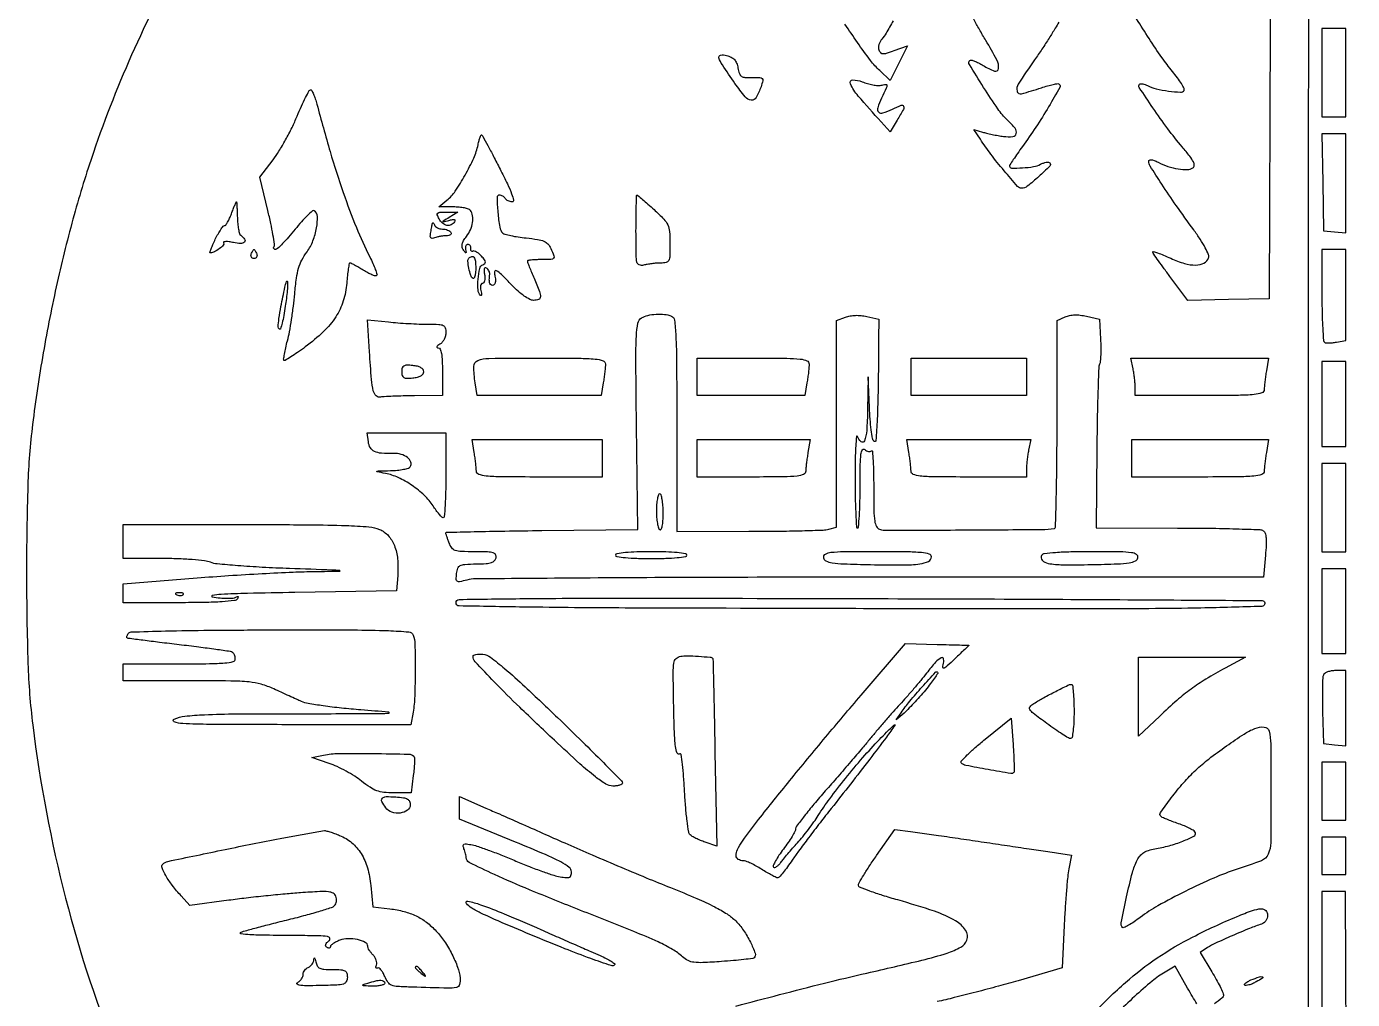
# Model space of a CAD drawing. Extents: x 110 to 905, y 123 to 926.
# Drawn here: x 109.5 to 500, y 371.2 to 657.6 of the extents above; entities that cross this region are included whole.
import ezdxf

# ---------------------------------------------------------------- set-up
doc = ezdxf.new("R2010")
doc.units = 0

msp = doc.modelspace()

# ---------------------------------------------------------------- linework, layer by layer
for points in [[(523.145571, 767.672206, -0.000003), (523.253907, 694.723438, -0.00012), (523.353689, 614.201596, -0.000072), (523.435285, 518.75, -0.000132), (523.502929, 367.455827, -0.001519)], [(500.933013, 270.395509, -0.402251), (500, 269.5, -0.402251), (499.066987, 270.395509, -0.003675), (498.712605, 280.917848, -0.005032), (498.434952, 297.999099, -0.000585), (498.242912, 336.25), (497.985825, 403), (494.492912, 403), (491, 403), (491, 336.5, -0.000396), (490.965226, 292.636093, -0.00712), (490.742481, 278.5625, -0.014152), (490.312458, 271.203368, -0.389051), (489, 270, -0.41054), (487.560383, 271.421652, -0.001131), (487.252008, 301.375, -0.001907), (487.033327, 353.23147, -0.000101), (487, 519, -0.000316), (487.061137, 615.586991, -0.000551), (487.250868, 695.707727, -0.000013), (487.502291, 767.639486, -0.413183)], [(475.887832, 717.142525, -0.000483), (475.755956, 657.779099), (475.5, 577.5), (463.5, 577.228764), (451.5, 576.957528), (446.5, 583.677975, -0.002264), (444.560553, 586.309567, -0.003277), (442.872818, 588.653569, -0.001695), (441.463047, 590.653158, -0.053659), (441.173422, 591.178946, -0.62214), (441.32759, 591.35586, -0.016882), (442.595443, 590.973575, -0.016965), (444.336421, 590.31719, -0.008716), (446.472943, 589.383756, 0.035448), (450.540754, 587.859734, 0.075063), (453.866756, 587.398639, 0.11454), (456.260408, 587.984851, 0.186138), (457.645603, 589.518839, 0.197483), (457.623814, 590.444196, 0.019312), (456.627291, 592.496093, 0.021544), (455.158213, 594.981648, 0.013825), (453.253345, 597.739039, -0.005032), (448.078411, 604.955295, -0.008032), (443.81847, 611.23582, -0.004313), (440.417325, 616.526819, -0.141606), (440, 617.970811, -0.274045), (440.206786, 618.319762, -0.15379), (440.706194, 618.418761, -0.067815), (441.555182, 618.206571, -0.021402), (442.75, 617.668499, 0.037009), (445.664846, 616.463693, 0.038861), (448.678566, 615.725283, 0.041599), (451.323028, 615.514735, 0.138341), (452.983375, 615.989725, 0.253777), (453.394656, 616.707775, 0.123282), (453.154546, 617.770398, 0.049396), (452.105774, 619.420152, 0.009461), (449.860905, 622.174144, -0.015157), (445.584972, 627.543574, -0.011561), (441.224303, 633.663657, -0.003957), (437.222549, 639.665755, -0.355293), (437.324756, 640.658089, -0.198056), (437.641062, 640.789719, -0.04733), (438.219893, 640.736729, -0.04149), (438.924599, 640.542594, -0.030812), (439.664354, 640.218121, 0.061978), (442.183268, 639.295337, 0.024546), (445.817861, 638.640411, 0.016734), (449.375555, 638.298778, 0.276621), (450.391494, 638.824433, 0.264466), (450.411433, 639.370756, 0.017133), (449.599326, 640.806143, 0.021363), (448.443713, 642.525171, 0.014008), (446.975484, 644.406882, -0.020043), (443.862084, 648.497923, -0.008947), (440.081506, 654.113334, -0.003983), (436.432672, 659.847763, -0.140595)], [(156.263616, 680.565086, 0.047009), (129.191266, 620.5, 0.014986), (123.525784, 602.15464, 0.01237), (118.563935, 582.294187, 0.012), (114.441018, 561.538311, 0.011814), (111.294515, 540.5, 0.023566), (109.906088, 522.669393, 0.00779), (109.51189, 496.404097, 0.007821), (109.938633, 470.089091, 0.022878), (111.345251, 452, 0.03206), (121.02665, 400.958213, 0.034603), (136.99164, 352.898931, 0.03517)], [(364.725991, 659.295026, -0.007541), (362.634373, 655.650731, -0.045964), (361.359378, 653.894618, 0.063076), (360.865917, 653.163744, 0.055053), (360.542495, 652.298953, 0.057909), (360.427867, 651.436924, 0.096023), (360.555128, 650.716934, 0.101163), (361.0504, 649.940909, 0.192), (361.716235, 649.642185, 0.084801), (362.809478, 649.781614, 0.010784), (365.07238, 650.525537), (368.986283, 651.906442), (366.417979, 646.83814), (363.849676, 641.769837), (360.789037, 644.634919, -0.041547), (358.042117, 647.671593, -0.011307), (354.228109, 652.906112, -0.006475), (350.538443, 658.36794, -0.146323)], [(413.475058, 658.895769, -0.019661), (412.469336, 657.096992, -0.004859), (410.676708, 654.230379, -0.004964), (408.558059, 650.985997, -0.004954), (406.373998, 647.782115, 0.006943), (401.574041, 640.680353, 0.208128), (401.216341, 638.597449, 0.420686), (402.515484, 637.829175, 0.016507), (408.376059, 639.612469, -0.013136), (410.229526, 640.190134, -0.019553), (411.880958, 640.588588, -0.015147), (413.229703, 640.816445, -0.234794), (413.662224, 640.67111, -0.337264), (413.795445, 639.689043, -0.004424), (410.506525, 634.005399, -0.01186), (406.758905, 627.989806, -0.012673), (402.809138, 622.2927, 0.004633), (401.349395, 620.257845, 0.006985), (400.118934, 618.455626, 0.0032), (399.107143, 616.906862, 0.144056), (399, 616.5427, 0.410905), (399.582983, 615.953085, 0.017519), (402.802231, 616.029469, 0.024961), (406.097435, 616.388971, 0.083396), (408.151388, 617.08102, -0.037453), (408.9734, 617.444689, -0.04846), (409.7731, 617.644473, -0.057004), (410.43916, 617.667183, -0.181429), (410.835646, 617.481128, -0.41067), (410.829595, 616.513236, -0.012257), (407.606774, 613.445868, -0.015636), (404.237811, 610.57985, -0.170906), (402.58339, 610.003732, -0.214599), (401.396537, 610.542643, -0.00528), (397.397131, 615.184186, -0.012161), (393.460103, 620.089359, -0.020244), (390.418476, 624.427043), (388.537975, 627.354085), (391.018987, 626.563523, 0.018441), (392.232825, 626.225498, 0.007948), (393.872765, 625.860805, 0.007852), (395.632663, 625.527409, 0.010298), (397.25, 625.281445, 0.054507), (399.971241, 625.223141, 0.321586), (400.992115, 626.100194, 0.23247), (400.645551, 627.664113, 0.035565), (398.416883, 630.075686, -0.052281), (395.563811, 633.377398, -0.011256), (391.38066, 639.68414, -0.004426), (387.177516, 646.47406, -0.345555), (387.319644, 647.652978, -0.265173), (387.727059, 647.764411, -0.027905), (388.704656, 647.454247, -0.02869), (389.908424, 646.916119, -0.018958), (391.226909, 646.168779, 0.04951), (394.603816, 644.518197, 0.488179), (395.765693, 645.234707, 0.150556), (395.280191, 647.773401, 0.013371), (392.037007, 653.509809, -0.005634), (390.147435, 656.734512, -0.006734), (388.442735, 659.816, -0.005877)], [(318.416335, 369.239751, -0.000736), (331.289539, 372.62387, -0.003518), (344.486004, 375.973202, -0.004172), (357, 378.94524, 0.002621), (373.214168, 382.742972, 0.02077), (380.627003, 384.849321, 0.046743), (384.643374, 386.603581, 0.176594), (386.415578, 388.640595, 0.247398), (386.063581, 391.593385, 0.110473), (383.105949, 394.332392, 0.051), (376.903033, 397.140286, 0.012204), (366.079437, 400.473687, -0.008009), (361.640568, 401.800081, -0.01282), (357.90146, 403.089281, -0.006611), (354.855892, 404.273645, -0.305694), (354.5, 404.801354, -0.132688), (354.688043, 405.49747, -0.005092), (356.07097, 407.815818, -0.008805), (357.798913, 410.537663, -0.006061), (359.847983, 413.562692), (365.195966, 421.255373), (369.847983, 420.646072, -0.003012), (372.602272, 420.268437, -0.000452), (378.12722, 419.471895, -0.000507), (384.650261, 418.518678, -0.000438), (391.5, 417.504488, 0.000064), (398.327976, 416.488308, 0.000076), (404.785178, 415.529164, 0.000066), (410.236986, 414.720949, 0.000483), (412.853798, 414.335952), (417.207596, 413.699698), (416.454341, 409.599849, 0.020994), (416.126066, 407.265631, 0.004091), (415.745945, 403.032514, 0.004339), (415.385738, 398.086395, 0.004003), (415.100543, 393.000199), (414.5, 380.500398), (401.5, 376.704674, -0.004615), (395.733174, 375.07849, -0.00313), (389.137416, 373.328379, -0.003154), (382.745867, 371.718161, -0.006308), (377.669926, 370.541068, 0.00377)], [(423.771592, 367.095297, -0.023167), (433.188395, 376.21924, -0.032342), (442.459609, 383.394156, -0.030827), (452.920093, 389.55579, -0.018526), (466, 395.612185, -0.013507), (470.550764, 397.375036, -0.07589), (473.10507, 397.869121, -0.211875), (474.440593, 397.338804, -0.196271), (475, 395.968615, -0.079629), (474.868827, 395.15018, -0.0691), (474.485937, 394.369185, -0.071176), (473.918838, 393.742994, -0.095942), (473.25, 393.37633, 0.018771), (469.716063, 392.095514, 0.006153), (464.610048, 389.951446, 0.005145), (459.638194, 387.730275, 0.036056), (457.312269, 386.452), (455.124537, 385.035494), (458.562269, 379.326575, -0.007841), (459.879046, 377.060173, -0.010675), (460.990166, 374.973518, -0.007781), (461.848333, 373.207759, -0.109643), (462, 372.524436, -0.224238), (461.563894, 371.600914, -0.017443), (459.337225, 369.895656, -0.020835)], [(454.190009, 369.910633, -0.009446), (452.89422, 372.011107, -0.00599), (451.460481, 374.504281), (447.82308, 381.008563), (444.823072, 379.254281, 0.040792), (441.000313, 376.578631, 0.013129), (435.786422, 372.019772, 0.006623), (430.670355, 367.176886, 0.2026)]]:
    msp.add_lwpolyline(points, format="xyb")
for points in [[(491, 644), (491, 631), (494.5, 631), (498, 631), (498, 644), (498, 657), (494.5, 657), (491, 657)], [(491.222543, 611.75), (491.5, 597.5), (494.75, 597.186642), (498, 596.873283), (498, 611.436642), (498, 626), (494.472543, 626), (490.945087, 626)], [(404, 554.5), (404, 549), (387, 549), (370, 549), (370, 554.5), (370, 560), (387, 560), (404, 560)], [(491, 546.5), (491, 534), (494.5, 534), (498, 534), (498, 546.5), (498, 559), (494.5, 559), (491, 559)], [(491, 516), (491, 503), (494.5, 503), (498, 503), (498, 516), (498, 529), (494.5, 529), (491, 529)], [(491, 485.5), (491, 473), (494.5, 473), (498, 473), (498, 485.5), (498, 498), (494.5, 498), (491, 498)], [(491, 432.5), (491, 424), (494.5, 424), (498, 424), (498, 432.5), (498, 441), (494.5, 441), (491, 441)], [(491, 413.5), (491, 408), (494.5, 408), (498, 408), (498, 413.5), (498, 419), (494.5, 419), (491, 419)]]:
    msp.add_lwpolyline(points, close=True)
for points in [[(319.029387, 645.428515, 0.038262), (319.456729, 643.791321, 0.161704), (320.064144, 642.996344, 0.134163), (321.096373, 642.641639, 0.023319), (323.176808, 642.604966, -0.01155), (325.496564, 642.618665, -0.196828), (326.183287, 642.323552, -0.263216), (326.355509, 641.679968, -0.020539), (325.819833, 639.913018, -0.042864), (324.376594, 636.690765, -0.307035), (322.931735, 635.960058, -0.191229), (321.15692, 636.942292, -0.018933), (318.153713, 640.896371, -0.005127), (314.429962, 646.322445, -0.074496), (313.435951, 648.420338, -0.453026), (313.921321, 649.199746, -0.106465), (315.667758, 649.114026, -0.051192), (317.032804, 648.594808, -0.091646), (317.986017, 647.87236, -0.090852), (318.623175, 646.852148, -0.049596)], [(361.151931, 640.32948, -0.032951), (362.512905, 640.591081, -0.437671), (362.8617, 640.296648, -0.119215), (362.709153, 639.514866, -0.003739), (361.320776, 636.546484, 0.030742), (360.175285, 633.707485, 0.282055), (360.462855, 632.466928, 0.285689), (361.692764, 632.170334, 0.031273), (364.512557, 633.304597, -0.016624), (367.127528, 634.446513, -0.405473), (367.796062, 634.170183, -0.234206), (367.746987, 633.221888, -0.008913), (365.907822, 630.080403), (363.823121, 626.660806), (361.16156, 629.583505, -0.007071), (354.450403, 637.165812, -0.068401), (352.122804, 640.767041, -0.538396), (352.814238, 641.893343, -0.107466), (355.651931, 641.372073, 0.026202), (357.185727, 640.823659, 0.02592), (358.773977, 640.436388, 0.026829), (360.195373, 640.245215, 0.084155)], [(195.0363, 634.75, 0.007706), (198.922399, 620.796879, 0.011546), (202.78207, 608.753126, 0.013244), (206.654674, 598.455517, 0.020711), (210.580492, 589.841156, -0.011461), (211.522125, 587.872273, -0.017832), (212.233062, 586.130466, -0.012381), (212.72031, 584.694387, -0.278843), (212.619832, 584.286499, -0.276851), (212.243983, 584.192438, -0.022778), (211.251561, 584.544046, -0.025373), (210.032678, 585.113081, -0.016517), (208.684565, 585.885932, 0.00622), (207.336874, 586.695858, 0.008855), (206.118409, 587.378993, 0.005505), (205.084595, 587.920186, 0.118362), (204.752157, 588, 0.361032), (204.534288, 587.819106, 0.00686), (204.264946, 586.261254, 0.013255), (204.013222, 584.350271, 0.008064), (203.81223, 582.080863, -0.059165), (202.798513, 576.821203, -0.067003), (200.599799, 572.179751, -0.058195), (196.965902, 567.798845, -0.031685), (191.607357, 563.297074, -0.006832), (189.32068, 561.658674, -0.011165), (187.333549, 560.340461, -0.004953), (185.643201, 559.295978, -0.345034), (185.332999, 559.333668, -0.237928), (185.2256, 559.659688, -0.006457), (185.475027, 561.187245, -0.012058), (185.843088, 563.013414, -0.00781), (186.352524, 565.107692, 0.017742), (186.94267, 567.762256, 0.007334), (187.560277, 571.390426, 0.007245), (188.109542, 575.303599, 0.009259), (188.496325, 578.923545, -0.011405), (189.008271, 583.527837, -0.0377), (189.640748, 586.511214, -0.050342), (190.600101, 588.879562, -0.035375), (192.119443, 591.323584, 0.063645), (193.874202, 594.53722, 0.050353), (194.939066, 598.354329, 0.053222), (195.159842, 601.741433, 0.248952), (194.205579, 603.372945, 0.329713), (193.6989, 603.330588, 0.01274), (192.234009, 601.977185, 0.018361), (190.507437, 600.170538, 0.011384), (188.609423, 597.931962, -0.009146), (186.699683, 595.659011, -0.013506), (184.935357, 593.742514, -0.008676), (183.41163, 592.228034, -0.193617), (182.844827, 592, -0.100507), (182.518679, 592.066229, -0.177194), (182.32029, 592.251577, -0.168072), (182.282378, 592.529469, -0.08927), (182.411271, 592.856434, 0.177595), (182.546168, 593.514967, 0.005322), (182.091468, 596.330437, 0.009965), (181.445801, 599.675217, 0.006645), (180.579298, 603.480175), (178.21802, 613.247481), (182.120375, 618.373741, 0.024932), (183.843154, 620.887564, 0.011942), (185.81211, 624.270724, 0.011807), (187.703736, 627.907985, 0.016501), (189.208077, 631.25, -0.0079), (190.484268, 634.220627, -0.012452), (191.682371, 636.723438, -0.006466), (192.753299, 638.759077, -0.275027), (193.158167, 639, -0.2742), (193.513497, 638.789296, -0.021053), (194.025326, 637.751562, -0.024198), (194.554232, 636.378654, -0.015781)], [(248.963957, 615.668366, -0.006864), (251.1428, 611.280342, -0.023574), (252.381263, 608.351186, -0.036156), (252.918769, 606.486106, -0.476629), (252.524673, 606, -0.063247), (251.940772, 606.074157, -0.051573), (251.349687, 606.29375, -0.053378), (250.839929, 606.617201, -0.086503), (250.5, 607, 0.068882), (250.183544, 607.382553, 0.052541), (249.746183, 607.70625, 0.053414), (249.260681, 607.926233, 0.079846), (248.801692, 608, 0.421249), (248.075663, 607.256363, 0.015572), (248.314675, 602.923194, 0.019562), (248.859831, 598.597432, 0.156487), (249.767202, 596.832798, 0.133368), (250.383685, 596.479638, 0.011876), (252.140166, 596.065956, 0.014829), (254.294954, 595.678535, 0.011024), (256.693389, 595.374258, -0.012761), (260.0412, 594.937724, -0.061474), (261.885064, 594.411552, -0.104995), (263.042159, 593.60285, -0.081191), (263.899612, 592.320983, -0.015154), (264.82362, 590.118446, -0.278017), (264.696524, 589.401388, -0.207449), (263.961037, 589.051591, -0.008711), (261, 589, 0.009784), (259.466352, 588.969988, 0.016193), (258.175, 588.877478, 0.010065), (257.14364, 588.748902, 0.372595), (257, 588.582905, 0.091978), (257.054767, 588.287704, 0.001998), (257.5875, 586.91775, 0.004505), (258.233591, 585.318185, 0.003018), (259, 583.5, -0.008277), (260.582733, 579.632052, -0.099063), (260.861334, 578.050515, -0.302598), (260.319701, 577.27686, -0.093352), (258.84974, 577, -0.12217), (257.719664, 577.280307, -0.031631), (256.107918, 578.267395, -0.028989), (254.29183, 579.708313, -0.021305), (252.448827, 581.5, 0.008016), (249.389084, 584.636928, 0.075844), (247.876384, 585.740841, 0.530847), (247.330201, 585.444574, 0.101616), (247.47329, 584.084157, -0.055621), (247.628426, 583.303639, -0.06322), (247.597037, 582.54216, -0.072852), (247.393591, 581.913363, -0.140631), (247.040677, 581.52514, -0.235605), (246.428206, 581.469372, -0.2167), (245.984603, 581.924996, -0.088821), (245.798748, 583.020509, -0.028433), (245.908038, 584.674593, 0.085165), (245.88457, 585.172554, 0.061798), (245.698895, 585.696698, 0.061023), (245.387189, 586.166509, 0.07754), (244.992442, 586.504671, 0.199392), (244.591601, 586.569339, 0.265583), (244.327731, 586.322109, 0.095943), (244.256502, 585.661846, 0.023892), (244.399701, 584.580078, -0.037227), (244.504549, 583.584867, -0.063237), (244.424618, 582.752713, -0.092525), (244.184955, 582.196109, -0.249939), (243.817148, 582, 0.22306), (243.461333, 581.832952, 0.115098), (243.236528, 581.383444, 0.077251), (243.181899, 580.705069, 0.045516), (243.315615, 579.901086, -0.020565), (243.482291, 579.136563, -0.066984), (243.502851, 578.619767, -0.27365), (243.37874, 578.448911, -0.308052), (243.182247, 578.48656, -0.183569), (242.480736, 580.054335, -0.033888), (242.513305, 583.275687, -0.032174), (242.964116, 586.424841, -0.254544), (243.886119, 587.508406, 0.089148), (244.490447, 587.874866, 0.255557), (244.652084, 588.321186, 0.127195), (244.383966, 588.944932, 0.019143), (243.502473, 589.997268, 0.031128), (242.769666, 590.712122, 0.044372), (242.03125, 591.241602, 0.052729), (241.388869, 591.534682, 0.222634), (240.979258, 591.487181, -0.146628), (240.705111, 591.413549, -0.220799), (240.487407, 591.522337, -0.140158), (240.364137, 591.81863, -0.056544), (240.362905, 592.260762, 0.079122), (240.340292, 592.734128, 0.100058), (240.167972, 593.135974, 0.113866), (239.874584, 593.403588, 0.12889), (239.506787, 593.5, 0.162525), (239.151386, 593.381342, 0.12189), (238.889022, 593.059375, 0.094242), (238.763331, 592.573685, 0.063337), (238.798484, 592, -0.007553), (238.94849, 591.139547, -0.433761), (238.859604, 591.025265, -0.268607), (238.689756, 591.103904, -0.005099), (238.116714, 591.937638, -0.107158), (237.798446, 592.738041, -0.102055), (237.832114, 593.613415, -0.074583), (238.2465, 594.619408, -0.031733), (239.075016, 595.822497, 0.061906), (240.260111, 597.786761, 0.067426), (240.88581, 599.925902, 0.075406), (240.884585, 601.929605, 0.121211), (240.234687, 603.5, 0.159166), (239.692408, 603.888354, 0.02746), (238.452061, 604.20625, 0.027487), (236.898917, 604.426751, 0.02152), (235.197861, 604.5), (230.895721, 604.5), (233.332961, 606.5, 0.071982), (235.761333, 609.160028, 0.021112), (238.678914, 613.87661, 0.021754), (241.229358, 618.919339, 0.05502), (242.500096, 622.821506, -0.013237), (242.793635, 624.067537, -0.025163), (243.10599, 625.048897, -0.028604), (243.397327, 625.708969, -0.509019), (243.593461, 625.739872, -0.07331), (243.850647, 625.393752, -0.0007), (245.337339, 622.615072, -0.002321), (247.030927, 619.403203, -0.001498)], [(171.598189, 601.402591, 0.017913), (171.701688, 599.594453, 0.023812), (171.932441, 597.964253, 0.022302), (172.241, 596.66302, 0.168254), (172.598189, 596.152842, -0.079839), (173.73414, 595.015656, -0.36701), (173.667006, 594.156488, -0.211448), (172.566405, 593.726354, -0.044438), (170.469094, 594.00697, 0.018836), (169.177937, 594.247473, 0.042074), (168.182038, 594.30969, 0.086766), (167.621136, 594.19902, 0.469702), (167.53506, 593.943272, -0.338883), (167.466854, 593.262801, -0.042094), (166.287806, 592.20066, -0.043703), (164.831769, 591.284153, -0.119171), (163.656491, 591, -0.506453), (163.542814, 591.154866, -0.011264), (163.888726, 592.175, -0.016111), (164.406696, 593.46559, -0.009048), (165.114088, 595, -0.014689), (165.910883, 596.532551, -0.021592), (166.706863, 597.825, -0.017936), (167.424194, 598.806667, -0.229896), (167.822451, 599, 0.239783), (168.19386, 599.188981, 0.025361), (168.742115, 600.028125, 0.026925), (169.322571, 601.159104, 0.018344), (169.86384, 602.5, -0.004386), (170.362399, 603.84182, -0.007121), (170.812105, 604.971802, -0.002148), (171.216096, 605.934574, -0.301288), (171.314728, 605.99975, -0.394071), (171.391516, 605.92791, -0.001581), (171.474419, 604.649231, -0.006281), (171.547221, 603.165255, -0.003775)], [(294.326775, 603.709514, -0.014389), (297.172624, 600.94168, -0.083532), (298.35751, 599.223936, -0.090899), (298.866947, 597.276549, -0.018644), (299, 593.709514, -0.007725), (298.943571, 590.057214, -0.104637), (298.628989, 588.768446, -0.229085), (297.880206, 588.172203, -0.05433), (296.25, 587.986345, 0.017627), (295.033066, 587.93738, 0.011811), (293.646875, 587.799577, 0.011903), (292.308743, 587.602111, 0.022884), (291.25, 587.369714, -0.153425), (289.978619, 587.423956, -0.256051), (289.288784, 588.206757, -0.0526), (289.037976, 590.360714, -0.002704), (289, 597.383369, -0.002884), (289.023484, 601.454289, -0.004808), (289.09599, 604.881365, -0.000929), (289.193581, 607.871322, -0.404148), (289.326775, 608, -0.177578), (289.547079, 607.91921, -0.001548), (290.93032, 606.73967, -0.00513), (292.511866, 605.354123, -0.003257)], [(234, 601.422849, 0.000949), (232.215156, 600.342838, 0.223681), (232.112135, 600.187168, 0.538409), (232.19605, 600.112449, 0.001591), (233.875229, 600.565419, -0.02056), (234.922431, 600.805707, -0.112749), (235.498347, 600.782594, -0.337767), (235.687392, 600.536311, -0.140098), (235.566212, 600.107134, -0.146156), (234.583791, 599.233301, -0.158767), (233.317134, 599.078249, -0.132167), (232.023645, 599.712532, -0.090415), (231, 601, -0.037194), (230.491251, 602.148337, -0.306024), (230.626291, 602.674438, -0.172964), (231.274717, 602.935725, -0.012826), (233.214816, 602.964565), (236.5, 602.929129)], [(232.024316, 598, -0.04887), (232.780745, 597.92589, -0.047176), (233.517829, 597.70625, -0.050954), (234.129387, 597.383416, -0.107838), (234.5, 597, -0.192174), (234.566437, 596.621717, -0.184715), (234.355675, 596.29375, -0.108954), (233.854775, 596.071709, -0.050093), (233.140804, 596, 0.024218), (232.27387, 595.957985, 0.016871), (231.302391, 595.830391, 0.017061), (230.376661, 595.64423, 0.033473), (229.658912, 595.422607, -0.065915), (228.990559, 595.262751, -0.235881), (228.591356, 595.413086, -0.191772), (228.419729, 595.857694, -0.044222), (228.500614, 596.672607, 0.001561), (228.644621, 597.445561, 0.001354), (228.790899, 598.256953, 0.001362), (228.919374, 598.992451, 0.003996), (229.002436, 599.5, -0.091814), (229.101374, 599.782079, -0.368577), (229.260392, 599.839062, -0.17334), (229.457253, 599.671411, -0.034655), (229.662281, 599.25, 0.110959), (229.992665, 598.771753, 0.064716), (230.564188, 598.367188, 0.059794), (231.276413, 598.093159, 0.06204)], [(177.29767, 590.666667, -0.090826), (177.393034, 590.157796, -0.136649), (177.27441, 589.725, -0.147408), (176.958817, 589.43744, -0.112027), (176.5, 589.333333, -0.112027), (176.041183, 589.43744, -0.147408), (175.72559, 589.725, -0.136649), (175.606966, 590.157796, -0.090826), (175.70233, 590.666667, -0.017491), (175.919139, 591.177494, -0.025698), (176.1477, 591.608333, -0.023571), (176.361132, 591.929687, -0.238735), (176.5, 592, -0.238735), (176.638868, 591.929687, -0.023571), (176.8523, 591.608333, -0.025698), (177.080861, 591.177494, -0.017491)], [(241.8, 586.502786, -0.021135), (241.744677, 585.194575, -0.042233), (241.570699, 584.174595, -0.069118), (241.318039, 583.56233, -0.421313), (241.019402, 583.488009, -0.176708), (240.334705, 584.35685, -0.029586), (239.783442, 586.442051, -0.028161), (239.477783, 588.565023, -0.221543), (239.809831, 589.476498, -0.140145), (240.645875, 589.940772, -0.311926), (241.290424, 589.686107, -0.12209), (241.692371, 588.573979, -0.025965)], [(491, 578.559017, 0.005259), (491.054549, 573.373116, 0.008311), (491.221986, 568.929128, 0.003198), (491.451185, 565.156524, 0.242107), (491.755697, 564.650987, 0.119965), (492.21489, 564.501469, 0.023114), (493.095547, 564.475239, 0.023403), (494.149632, 564.541991, 0.019713), (495.255697, 564.708548), (498, 565.233154), (498, 578.616577), (498, 592), (494.5, 592), (491, 592)], [(185.729049, 575.275808, -0.010323), (185.290863, 572.537509, -0.018397), (184.801591, 570.308887, -0.014293), (184.317882, 568.636099, -0.487472), (183.980982, 568.511754, -0.276853), (183.624255, 569.201931, -0.016666), (183.85859, 571.623776, -0.015669), (184.443698, 575.223741, -0.004272), (185.593736, 580.867999, -0.044715), (186.114318, 582.557376, -0.812436), (186.410197, 582.502909, -0.033378), (186.297135, 579.846653, -0.007191)], [(227.646691, 570, -0.009151), (230.920205, 569.940086, -0.09848), (232.203813, 569.63557, -0.218799), (232.804437, 568.937822, -0.070095), (233, 567.54969, -0.063869), (232.870085, 566.536804, -0.053054), (232.485938, 565.519745, -0.055117), (231.919828, 564.650508, -0.089234), (231.25, 564.080099, 0.02869), (230.64769, 563.681358, 0.121624), (230.375652, 563.349453, 0.368599), (230.433647, 563.132978, 0.145621), (230.75, 563.030409, -0.295608), (231.325506, 562.637387, -0.055262), (231.704271, 561.351112, -0.033834), (231.934158, 559.237079, -0.010169), (232, 556), (232, 549), (223.75, 548.923489, 0.003551), (220.462601, 548.869652, 0.004421), (217.408481, 548.770914, 0.003613), (214.848259, 548.646936, 0.033376), (213.746956, 548.511526, -0.245772), (212.460766, 548.899438, -0.140645), (211.639882, 550.345094, -0.039356), (211.108306, 553.675048, -0.003747), (210.51417, 561.897375), (209.905888, 571.294749), (216.099635, 570.647375, 0.007265), (218.860787, 570.399274, 0.00477), (222.046504, 570.190166, 0.004798), (225.152684, 570.045909, 0.009203)], [(299.418213, 572.393011, -0.278273), (300.342846, 571.205502, -0.017345), (300.73257, 566.581076, -0.011059), (300.95333, 558.489021, -0.00129), (301, 540.393011), (301, 509), (322.25, 509.013655, 0.002631), (330.554936, 509.062698, 0.003766), (337.91875, 509.200423, 0.002071), (344.135714, 509.38932, 0.056891), (345.75, 509.630286), (348, 510.233263), (348, 540.641382), (348, 571.049502), (350.701219, 572.076503, -0.049714), (352.048757, 572.440718, -0.033663), (353.633184, 572.595417, -0.032188), (355.313378, 572.537723, -0.0334), (356.951219, 572.264238), (360.5, 571.424971), (360.464286, 565.712485, -0.002161), (360.310318, 551.150552, -0.008056), (360.026261, 541.991737, -0.00621), (359.656377, 535.786312, -0.642464), (359.042469, 535.557531, -0.155703), (358.649626, 536.318656, -0.009547), (358.267268, 538.875325, -0.013464), (357.946798, 541.992927, -0.009517), (357.748105, 545.507531), (357.41127, 554.5), (357.205635, 544.75, -0.011956), (356.932083, 538.674932, -0.074334), (356.261674, 535.638526, -0.514537), (355.314364, 535.391912, -0.13122), (354.217776, 536.947249, 0.794699), (353.937667, 536.911949, 0.011267), (353.710847, 534.079244, 0.009682), (353.550443, 529.860772, 0.004661), (353.5, 524.449394, 0.004867), (353.553913, 518.9104, 0.0081), (353.720312, 514.246909, 0.002616), (353.946607, 510.288011, 0.395246), (354.25, 510.002145, 0.392783), (354.552369, 510.2814, 0.003694), (354.779688, 513.561598, 0.009651), (354.946082, 517.474396, 0.0058), (355, 522.122445, -0.003534), (355.046191, 528.658338, -0.026799), (355.254707, 531.732719, -0.099658), (355.678103, 533.0105, -0.466175), (356.342009, 533.131121, 0.050768), (356.904134, 532.753708, 0.066538), (357.483088, 532.537806, 0.082297), (357.989854, 532.507446, 0.171918), (358.342009, 532.675343, -0.639159), (358.605179, 532.578671, -0.005316), (358.806715, 529.73276, -0.009689), (358.95308, 526.137473, -0.005327), (359, 521.734054, 0.004046), (359.053697, 515.098346, 0.031789), (359.29913, 512.02695, 0.081142), (359.814508, 510.391198, 0.205269), (360.75, 509.605276, 0.074625), (362.79697, 509.306704, 0.000301), (385.978095, 509.416501, 0.000565), (408.422594, 509.561686, 0.037728), (412.25, 509.880166, 0.360929), (412.556388, 510.22978, 0.000593), (412.779688, 518.930472, 0.003816), (412.946075, 528.80986, 0.002302), (413, 540.521439), (413, 571.042878), (415.411612, 572.141681, -0.056334), (416.703068, 572.562469, -0.042831), (418.182602, 572.736095, -0.038149), (419.839104, 572.661417, -0.027485), (421.661612, 572.336799), (425.5, 571.433113), (425.804022, 565.578528, -0.010435), (425.877067, 563.224063, -0.012243), (425.845045, 560.99109, -0.011212), (425.729958, 559.11443, -0.070802), (425.516749, 558.183051, 0.082338), (425.273479, 556.995783, 0.001367), (425.036658, 550.244218, 0.003493), (424.837061, 542.369987, 0.002309), (424.712727, 533.321044), (424.5, 509.999929), (448.5, 509.984651, -0.003041), (457.787593, 509.922251, -0.004698), (465.811691, 509.744108, -0.001628), (472.716516, 509.503378, -0.132723), (473.731289, 509.187234, -0.180923), (474.269211, 508.475071, -0.0506), (474.534246, 507.080573, -0.033653), (474.574792, 504.993326, -0.01131), (474.360134, 501.952547), (473.757691, 495.5), (358.128846, 495.5, 0.000685), (313.562827, 495.438989, 0.001094), (275.489051, 495.251464, 0.000195), (241.845112, 494.99904, 0.060381), (239.174306, 494.65392, -0.012392), (237.065569, 494.172747, -0.194027), (236.352736, 494.305213, -0.263462), (236.051953, 494.871093, -0.022742), (236.174306, 496.564258, -0.056103), (236.548134, 498.162981, -0.195793), (237.239732, 498.938146, -0.100501), (238.584604, 499.289132, -0.009651), (241.982619, 499.410338, 0.012717), (244.829226, 499.529354, 0.059764), (246.435274, 499.832578, 0.120001), (247.344014, 500.383313, 0.149806), (247.805943, 501.25, 0.18282), (247.651829, 502.151245, 0.194157), (246.94367, 502.696602, 0.061158), (245.293865, 502.946857, 0.007094), (241.548573, 503, -0.008351), (237.535326, 503.067033, -0.073424), (235.792559, 503.384143, -0.150859), (234.771469, 504.122451, -0.070613), (233.975249, 505.5651, -0.005029), (233.601688, 506.578196, -0.006842), (233.286479, 507.499879, -0.004712), (233.040909, 508.276066, -0.074385), (233, 508.549526, -0.406879), (233.169244, 508.723074, -0.000217), (241.298438, 508.923688, -0.002319), (250.417549, 509.102459, -0.001391), (261.25, 509.234427), (289.5, 509.5), (289.146103, 540.142166, -0.001096), (288.967418, 559.238012, -0.013606), (289.112819, 566.490966, -0.03396), (289.554831, 570.312596, -0.218715), (290.646103, 571.861757, -0.076257), (292.47808, 572.58126, -0.040405), (294.899171, 572.92554, -0.040155), (297.383335, 572.876397, -0.066689)], [(279.988994, 558.25, -0.020978), (279.944643, 557.331292, -0.006003), (279.799145, 555.9125, -0.006031), (279.596243, 554.314061, -0.006371), (279.358152, 552.75), (278.738315, 549), (260.5, 549), (242.261685, 549), (241.641848, 552.75, -0.039678), (241.234032, 557.565016, -0.311789), (242.433653, 559.321161, -0.089723), (245.645716, 559.932451, -0.002274), (260.5, 560, -0.001864), (272.257734, 559.956168, -0.020527), (276.964146, 559.727705, -0.059381), (279.285883, 559.237267, -0.323165)], [(339.988994, 558.25, -0.020978), (339.944643, 557.331292, -0.006003), (339.799145, 555.9125, -0.006031), (339.596243, 554.314061, -0.006371), (339.358152, 552.75), (338.738315, 549), (322.869158, 549), (307, 549), (307, 554.5), (307, 560), (323.5, 560, -0.002285), (333.371187, 559.954891, -0.024154), (337.392691, 559.723652, -0.073371), (339.349927, 559.219267, -0.303427)], [(474.641848, 556.25, 0.006371), (474.403757, 554.685939, 0.006031), (474.200855, 553.0875, 0.006003), (474.055357, 551.668708, 0.020978), (474.011006, 550.75, -0.317403), (473.306625, 549.765387, -0.060908), (471.03586, 549.273171, -0.021022), (466.436412, 549.044134, -0.00193), (455, 549), (436, 549), (436, 551.375, 0.019329), (435.956253, 552.50622, 0.008961), (435.816406, 553.970312, 0.008862), (435.614407, 555.504952, 0.0122), (435.375, 556.875), (434.75, 560), (455.005842, 560), (475.261685, 560)], [(220, 556, 0.06538), (220.144587, 554.898978, 0.202897), (220.595208, 554.320161, 0.130185), (221.48197, 554.093718, 0.021809), (223.25, 554.186642, 0.033296), (224.638763, 554.414592, 0.070033), (225.656107, 554.808123, 0.102123), (226.277529, 555.344928, 0.165174), (226.5, 556, 0.165174), (226.277529, 556.655072, 0.102123), (225.656107, 557.191877, 0.070033), (224.638763, 557.585408, 0.033296), (223.25, 557.813358, 0.021809), (221.48197, 557.906282, 0.130185), (220.595208, 557.679839, 0.202897), (220.144587, 557.101022, 0.06538)], [(233, 525.5, -0.005625), (232.946089, 520.70787, -0.009372), (232.779687, 516.675511, -0.003489), (232.552551, 513.288732, -0.397488), (232.25, 513.012379, -0.196986), (231.846199, 513.185724, -0.016424), (231.059431, 514.041405, -0.019941), (230.16663, 515.166598, -0.014021), (229.25019, 516.498064, 0.059963), (226.659145, 519.608382, 0.039852), (223.035748, 522.51924, 0.039928), (219.008651, 524.810616, 0.061439), (215.200859, 526.050407, -0.002496), (212.765105, 526.536647, -0.694838), (212.74195, 526.685556, -0.121761), (213.158835, 526.800135, -0.000936), (216.690983, 526.885001, 0.018435), (218.726159, 527.005248, 0.025037), (220.546615, 527.272837, 0.023591), (221.987352, 527.630271, 0.183744), (222.527073, 528.043805, 0.23077), (222.661294, 529.381876, 0.137235), (221.702375, 530.707079, 0.097449), (219.845445, 531.667581, 0.07822), (217.609415, 531.952974, -0.022285), (214.041024, 532.007892, -0.09224), (211.95738, 532.526441, -0.154109), (210.770598, 533.596409, -0.1036), (210.183578, 535.339499), (209.867155, 538), (221.433578, 538), (233, 538)], [(279, 530.5), (279, 525), (260.5, 525, -0.001993), (249.378019, 525.044331, -0.021575), (244.892707, 525.273797, -0.063046), (242.68316, 525.76832, -0.314383), (241.988994, 526.75, 0.020978), (241.944643, 527.668708, 0.006003), (241.799145, 529.0875, 0.006031), (241.596243, 530.685939, 0.006371), (241.358152, 532.25), (240.738315, 536), (259.869158, 536), (279, 536)], [(339.641848, 532.25, 0.006371), (339.403757, 530.685939, 0.006031), (339.200855, 529.0875, 0.006003), (339.055357, 527.668708, 0.020978), (339.011006, 526.75, -0.297015), (338.372718, 525.783631, -0.075336), (336.464459, 525.277516, -0.024839), (332.550044, 525.045513, -0.002383), (323, 525), (307, 525), (307, 530.5), (307, 536), (323.630842, 536), (340.261685, 536)], [(404.625, 532.875, 0.0122), (404.385593, 531.504952, 0.008862), (404.183594, 529.970312, 0.008961), (404.043747, 528.50622, 0.019329), (404, 527.375), (404, 525), (387, 525, -0.00221), (376.82123, 525.044996, -0.023422), (372.678409, 525.275897, -0.070078), (370.650636, 525.777378, -0.30445), (369.988994, 526.75, 0.020978), (369.944643, 527.668708, 0.006003), (369.799145, 529.0875, 0.006031), (369.596243, 530.685939, 0.006371), (369.358152, 532.25), (368.738315, 536), (386.994158, 536), (405.25, 536)], [(474.641848, 532.25, 0.006371), (474.403757, 530.685939, 0.006031), (474.200855, 529.0875, 0.006003), (474.055357, 527.668708, 0.020978), (474.011006, 526.75, -0.320289), (473.296705, 525.762496, -0.058866), (470.964428, 525.272577, -0.020496), (466.250854, 525.043947, -0.00187), (454.5, 525), (435, 525), (435, 530.5), (435, 536), (455.130842, 536), (475.261685, 536)], [(295, 515.059017, 0.018832), (295.072998, 513.121554, 0.025672), (295.29375, 511.3879, 0.024383), (295.610068, 510.016825, 0.187586), (296, 509.5, 0.439638), (296.415656, 509.617202, 0.067066), (296.732822, 510.532337, 0.036506), (296.938309, 512.14533, 0.013434), (297, 514.440983, 0.016922), (296.92786, 516.571959, 0.027583), (296.70625, 518.367039, 0.026513), (296.39117, 519.706688, 0.333273), (296, 520, 0.321151), (295.610332, 519.720933, 0.03204), (295.29375, 518.548586, 0.030878), (295.072213, 516.952933, 0.019057)], [(213.468757, 509.577501, -0.111056), (216.049751, 507.746634, -0.089431), (217.844446, 504.846943, -0.071402), (218.781315, 500.903806, -0.040794), (218.826264, 496), (218.5, 491.5), (188.5, 491, 0.001548), (174.574527, 490.724781, 0.007869), (166.823985, 490.425506, 0.04019), (164.218268, 490.072464, 0.835706), (164.232584, 489.68022, 0.014067), (166.513489, 489.419278, 0.017988), (168.625475, 489.31401, 0.016052), (170.370374, 489.345895, 0.126468), (171.137093, 489.584728, -0.02753), (171.608108, 489.841145, -0.308564), (171.808105, 489.809873, -0.324446), (171.845244, 489.616387, -0.028946), (171.595492, 489.154508, -0.23089), (170.717533, 488.599912, -0.010592), (167.089352, 488.278405, -0.01261), (161.962087, 488.063034, -0.00419), (154.440983, 488), (138, 488), (138, 490.772552), (138, 493.545104), (159.75, 495.29711, -0.003561), (169.029934, 495.978151, -0.002941), (178.929688, 496.575368, -0.00297), (188.01873, 497.01591, -0.007946), (194.5, 497.188363, 0.001448), (201.768451, 497.287273, 0.936677), (201.775287, 497.42707, 0.019424), (199.462038, 497.601804, 0.000345), (187, 498.048879, -0.004585), (178.942391, 498.406383, -0.006271), (171.694939, 498.885785, -0.004224), (165.641006, 499.41406, -0.070519), (163.6849, 499.885074, 0.065356), (161.956324, 500.320147, 0.009492), (158.337734, 500.672491, 0.010611), (154.019344, 500.918299, 0.00891), (149.4349, 501), (138, 501), (138, 506), (138, 511), (174.032119, 511, -0.001538), (192.877802, 510.942019, -0.007476), (203.561856, 510.716509, -0.010492), (210.358503, 510.328421, -0.079607)], [(283, 502, 0.373418), (283.372518, 501.570757, 0.011579), (285.875, 501.27381, 0.016146), (289.197465, 501.065344, 0.007593), (293.5, 501, 0.007593), (297.802535, 501.065344, 0.016146), (301.125, 501.27381, 0.011579), (303.627482, 501.570757, 0.373418), (304, 502, 0.373418), (303.627482, 502.429243, 0.011579), (301.125, 502.72619, 0.016146), (297.802535, 502.934656, 0.007593), (293.5, 503, 0.007593), (289.197465, 502.934656, 0.016146), (285.875, 502.72619, 0.011579), (283.372518, 502.429243, 0.373418)], [(344.189022, 501.25, 0.239988), (344.93325, 500.292216, 0.073324), (346.743287, 499.746626, 0.027946), (350.235544, 499.429711, 0.003319), (358.012346, 499.212013, 0.005092), (367.661071, 499.104288, 0.032146), (372.565507, 499.415106, 0.077802), (375.137621, 500.162678, 0.290982), (376, 501.519052, 0.341469), (375.383679, 502.31628, 0.040697), (373.036649, 502.726966, 0.020096), (368.739382, 502.949298, 0.002877), (359.926676, 503, 0.002229), (350.222426, 502.956743, 0.025463), (346.40376, 502.728002, 0.089248), (344.661587, 502.210452, 0.335143)], [(408.446149, 501.912868, 0.346694), (408.607036, 500.506183, 0.153009), (410.370855, 499.574868, 0.043637), (414.681233, 499.164478, 0.007151), (423.067862, 499.219792, 0.003342), (430.797, 499.433015, 0.028108), (434.269549, 499.748016, 0.073828), (436.069103, 500.292981, 0.239382), (436.810978, 501.25, 0.312705), (436.391676, 502.197487, 0.105583), (434.889765, 502.72477, 0.029191), (431.541079, 502.955793, 0.002629), (423.132341, 503, 0.005449), (417.06761, 502.933899, 0.013024), (412.57141, 502.718621, 0.009674), (409.223516, 502.405564, 0.230096)], [(153.8125, 490.316886, 0.051402), (154.359369, 490.160852, 0.05415), (154.916927, 490.123424, 0.060344), (155.402231, 490.202593, 0.126455), (155.729167, 490.395833, 0.296942), (155.77538, 490.614691, 0.208169), (155.592839, 490.799335, 0.077125), (155.112848, 490.910055, 0.028489), (154.416667, 490.921053, 0.018894), (153.670344, 490.862007, 0.168741), (153.37858, 490.720685, 0.470617), (153.395823, 490.538436, 0.054073)], [(473.926474, 488.406859, -0.655082), (473.341567, 486.918648, -0.004609), (455.359465, 486.429063, -0.004559), (424.788174, 486.15748, -0.000486), (353.750353, 486.243266, -0.000323), (285.847969, 486.435116, -0.002862), (255.918451, 486.710303, -0.001235), (236.941333, 487.040308, -0.408307), (236.000183, 488, -0.40989), (236.943043, 488.957572, -0.001233), (255.985817, 489.198831, -0.002843), (286.072829, 489.334767, -0.000316), (354.705264, 489.211232, -0.000406), (400.258182, 489.063438, -0.000673), (438.692556, 488.855831, -0.000026), (473.417455, 488.619748, -0.197133)], [(223.385697, 478.437273, -0.086524), (223.894177, 475.846332, -0.005597), (223.971095, 468.139069, -0.008482), (223.832209, 460.499821, -0.032178), (223.358152, 455.75), (222.738315, 452), (186.119158, 452.081574, -0.000764), (163.487221, 452.166572, -0.011186), (155.51192, 452.387182, -0.080703), (153.020923, 452.92094, -0.664576), (153, 453.739758, -0.079056), (156.138112, 454.59291, -0.016095), (161.899703, 455.02863, -0.009252), (171.336136, 455.262615, -0.001537), (189.5, 455.320989, 0.000298), (211.764735, 455.33738, 0.014758), (216.17115, 455.473346, 0.926544), (216.175502, 455.747727, 0.00386), (208, 456.439032, -0.007004), (202.228134, 456.963657, -0.008703), (196.878125, 457.619928, -0.007312), (192.421059, 458.312191, -0.063143), (190.5, 458.895577, -0.001088), (188.994476, 459.573549, -0.000393), (186.857554, 460.543475, -0.00039), (184.518765, 461.609443, -0.000463), (182.31295, 462.619351, 0.03833), (178.654756, 463.969881, 0.045317), (175.032242, 464.65329, 0.021467), (169.634994, 464.939421, 0.002509), (157.56295, 465), (138, 465), (138, 467.5), (138, 470), (154.5, 470, 0.00288), (163.420866, 470.051385, 0.0189), (167.887371, 470.271833, 0.034989), (170.384671, 470.667317, 0.349183), (171, 471.440983, 0.049599), (170.941594, 472.028308, 0.047474), (170.768532, 472.601732, 0.051182), (170.514109, 473.078423, 0.106572), (170.212024, 473.368962, 0.102141), (169.569234, 473.603598, 0.001299), (165.260421, 474.227625, 0.003732), (160.253389, 474.901413, 0.00243), (154.462024, 475.608205, -0.001309), (148.700929, 476.298202, -0.002103), (143.792242, 476.92012, -0.000365), (139.457982, 477.49101, -0.124254), (139.149864, 477.613695, -0.23196), (139.059854, 477.78295, -0.062876), (139.088743, 478.093764, -0.049998), (139.216336, 478.48115, -0.033884), (139.433472, 478.892355, -0.251689), (140.285132, 479.384616, -0.001275), (150.416543, 479.672437, -0.004438), (163.318788, 479.891473, -0.001661), (181.419304, 479.977947, -0.000922), (205.644558, 479.968532, -0.008616), (216.081686, 479.765359, -0.011816), (222.101514, 479.40176, -0.287671)], [(265.908293, 454.154643, -0.002306), (273.227372, 447.056489, -0.00371), (279.391811, 440.932496, -0.000766), (284.750764, 435.512528, -0.197044), (285, 434.904643, -0.25948), (284.806447, 434.556792, -0.060669), (284.178596, 434.265739, -0.047593), (283.274992, 434.065784, -0.030675), (282.203732, 434, -0.138767), (280.155296, 434.579674, -0.02839), (277.036307, 436.751762, -0.017861), (272.47252, 440.601984, -0.00396), (264.953732, 447.528657, -0.003705), (254.765333, 457.207605, -0.008518), (247.278282, 464.676849, -0.004848), (241.651767, 470.598392, -0.18977), (241, 472.253806, -0.292416), (241.200849, 472.567871, -0.06077), (241.854311, 472.77825, -0.046236), (242.793692, 472.870292, -0.028156), (243.908293, 472.813358, -0.133982), (246.119024, 471.946446, -0.01583), (250.289149, 468.630776, -0.012401), (256.333206, 463.24136, -0.003115)], [(386.996656, 475.452948, -0.220883), (386.984243, 475.420348, -0.000051), (385.791032, 474.258539, -0.000985), (384.464248, 472.972015, -0.000595), (382.887708, 471.452948, -0.005789), (380.670438, 469.370446, -0.070606), (379.712431, 468.712915, -0.524055), (379.372927, 468.900544, -0.098786), (379.455095, 469.75, 0.103603), (379.599812, 471.411249, 0.521109), (378.91542, 471.77668, 0.094827), (377.242729, 470.48001, 0.015104), (374.585967, 467.274527, -0.007095), (372.872251, 465.138126, -0.004069), (370.748236, 462.608082, -0.004063), (368.571384, 460.099115, -0.006753), (366.691234, 458.024527, 0.005742), (364.7558, 455.897592, 0.003023), (362.398008, 453.213455, 0.003007), (360.016247, 450.435157, 0.004628), (357.992337, 448, -0.004668), (355.679679, 445.21788, -0.001567), (352.252998, 441.198638, -0.001559), (348.433484, 436.774967, -0.001784), (344.753295, 432.56983, 0.005794), (341.398943, 428.67441, 0.008695), (338.57128, 425.191448, 0.004384), (336.269127, 422.199119, 0.163177), (336, 421.396426, -0.123212), (335.818607, 420.671503, -0.013055), (334.951782, 419.145152, -0.015493), (333.798179, 417.359474, -0.011852), (332.431598, 415.478332, 0.014542), (331.110809, 413.639506, 0.023125), (330.102399, 411.985726, 0.019342), (329.426255, 410.63004, 0.311903), (329.513359, 410.153308, 0.262598), (329.870232, 410.053849, 0.082345), (330.39885, 410.281168, 0.057982), (331.011542, 410.78302, 0.035161), (331.614801, 411.501572, -0.014828), (332.402946, 412.521809, -0.004408), (333.666426, 414.033414, -0.004418), (335.116579, 415.707395, -0.004758), (336.56109, 417.314306, 0.013875), (338.089406, 419.078093, 0.008485), (339.797824, 421.237707, 0.008503), (341.418412, 423.435823, 0.014937), (342.671872, 425.314306, -0.019772), (346.059154, 430.285835, -0.010017), (350.689936, 436.281403, -0.009836), (355.805386, 442.387205, -0.012845), (360.732652, 447.753968, -0.003695), (362.800102, 449.861459, -0.009069), (364.359032, 451.371478, -0.02214), (365.190468, 452.08187, -0.853226), (365.278359, 452, -0.012807), (362.753174, 448.44406, -0.002281), (357.832554, 441.939867, -0.002537), (352.154612, 434.583037, -0.002705), (346.52188, 427.440872, 0.0034), (343.193983, 423.209094, 0.003126), (339.828302, 418.812361, 0.003122), (336.87576, 414.853817, 0.010298), (335, 412.192805, -0.009504), (333.603007, 410.204286, -0.014232), (332.301975, 408.527549, -0.009089), (331.169088, 407.200229, -0.214078), (330.730128, 407.001933, -0.114448), (330.251137, 407.111761, -0.008148), (329.023081, 407.734943, -0.011138), (327.573038, 408.542544, -0.008165), (326, 409.5, 0.015188), (324.376676, 410.457082, 0.017566), (322.773943, 411.265625, 0.016822), (321.380892, 411.852064, 0.091458), (320.578889, 412, -0.143796), (319.109555, 412.431491, -0.24621), (318.493689, 413.515373, -0.125726), (318.889953, 415.3192, -0.034921), (320.38125, 417.828644, -0.016272), (325.069533, 424.144544, -0.002929), (334.24373, 435.560433, -0.003258), (344.821867, 448.394755, -0.003549), (355.272241, 460.728047), (368.362229, 475.956094), (377.677771, 475.728047, -0.000472), (381.250047, 475.637221, -0.000787), (384.257855, 475.553167, -0.000025), (386.975977, 475.47279, -0.385059)], [(311.619671, 471.608459, -0.205689), (311.670152, 471.498034, -0.000024), (311.856007, 463.426374, -0.000662), (312.049397, 454.494858, -0.000399), (312.256172, 443.906857), (312.773003, 416.313714), (309.354376, 417.488982, -0.015366), (307.972614, 418.012012, -0.016112), (306.647602, 418.611384, -0.015966), (305.54045, 419.200445, -0.066224), (304.940451, 419.659549, -0.159119), (304.521731, 420.484251, -0.00669), (304.054307, 423.781198, -0.010962), (303.632676, 427.761589, -0.007517), (303.321445, 432.293038, 0.006184), (303.02897, 436.724285, 0.010871), (302.662378, 440.377422, 0.005355), (302.269803, 443.323668, 0.540214), (301.953654, 443.471357, -0.465628), (301.14006, 443.739145, -0.064863), (300.63459, 445.70454, -0.022616), (300.313714, 449.865702, -0.003018), (300.087419, 458.669208, -0.002328), (299.95651, 467.391485, -0.040602), (300.157117, 470.219812, -0.160237), (300.829234, 471.543815, -0.155558), (302.164215, 472.229752, -0.047894), (304.063636, 472.36347, -0.010046), (307.396382, 472.21165, -0.005335), (310.84107, 471.948365, -0.163775)], [(462.478797, 468.7083, 0.011999), (456.848217, 465.49592, 0.022344), (452.475051, 462.585916, 0.021687), (448.294863, 459.238685, 0.010597), (443.25, 454.634567), (437, 448.682985), (437, 460.341493), (437, 472), (452.75, 471.977287), (468.5, 471.954574)], [(374.237968, 462.290032, -0.006627), (372.532546, 460.309475, -0.006107), (370.728825, 458.319572, -0.00611), (369.078176, 456.58563, -0.020093), (367.930456, 455.5), (365.638244, 453.5), (367.069122, 455.585399, -0.022746), (369.622651, 458.966464, -0.009954), (373.294856, 463.21949, -0.002841), (377.201407, 467.516572, -0.426536), (377.804136, 467.529197, -0.349792), (377.843179, 467.183364, -0.009269), (376.941842, 465.804925, -0.015509), (375.745014, 464.158796, -0.009493)], [(491.428774, 466.674983, 0.081654), (491.239658, 465.758353, 0.005045), (491.154817, 462.970602, 0.007376), (491.136178, 459.631743, 0.005394), (491.210159, 455.924983), (491.5, 446.5), (494.75, 446.186642), (498, 445.873283), (498, 456.936642), (498, 468), (494.968615, 468, 0.040778), (493.771105, 467.902173, 0.048826), (492.678341, 467.610776, 0.056076), (491.838062, 467.183728, 0.156804)], [(418, 456, -0.010647), (417.932047, 452.809289, -0.020358), (417.718838, 450.255633, -0.016756), (417.414526, 448.339725, -0.359307), (417.002809, 448, -0.134968), (416.371358, 448.173614, -0.006731), (414.522987, 449.30709, -0.010434), (412.349361, 450.74495, -0.007324), (409.961173, 452.449666, -0.004098), (405.968577, 455.439616, -0.088485), (404.978376, 456.516885, -0.333082), (405.041938, 457.348888, -0.072223), (406.208365, 458.346006, -0.015328), (409.013737, 459.998973, -0.007931), (412.612731, 461.899884, -0.004097), (416.179089, 463.675188, -0.099028), (417.25, 463.955804, -0.394216), (417.549303, 463.707689, -0.008406), (417.779688, 461.637017, -0.014703), (417.946085, 459.06434, -0.008796)], [(400.258609, 438.05185, -0.285738), (399.408943, 437.700865, -0.002866), (392.682495, 438.859935, -0.004314), (386.156614, 440.081186, -0.149031), (384.791567, 440.808433, -0.402348), (384.781011, 441.327333, -0.010437), (386.541664, 443.159154, -0.016415), (388.871219, 445.33592, -0.009753), (391.77912, 447.781108), (399.5, 454.020457), (400.040092, 446.260229, -0.004225), (400.22383, 443.253621, -0.006493), (400.32707, 440.647923, -0.00259), (400.374763, 438.423288, -0.161039)], [(476, 432.478561, -0.002664), (475.919299, 417.334778, -0.10028), (475.207274, 414.003138, -0.199452), (473.169731, 412.040716, -0.01605), (466, 409.498177, 0.025751), (459.205091, 406.939166, 0.012304), (450.745059, 402.994761, 0.011997), (442.704716, 398.758897, 0.035828), (437.507869, 395.350401, -0.013527), (435.684009, 394.034323, -0.021604), (434.050804, 393.022146, -0.01714), (432.708175, 392.327698, -0.317149), (432.261809, 392.404857, -0.251199), (431.866435, 393.714547, -0.004226), (433.474028, 401.351192, -0.0098), (435.19782, 408.534101, -0.055587), (436.604267, 412.201631, -0.056527), (437.470655, 413.495089, -0.073948), (438.539156, 414.432332, -0.066544), (439.924246, 415.08361, -0.036415), (441.752489, 415.519096, 0.026606), (446.001784, 416.443667, 0.027778), (450.066617, 417.804186, 0.022388), (453.319864, 419.269873, 0.371981), (453.738059, 420.285823, 0.170252), (453.344317, 420.79418, 0.021411), (452.12669, 421.510373, 0.023186), (450.554192, 422.255499, 0.017312), (448.759308, 422.934224, -0.007462), (446.946161, 423.579329, -0.009915), (445.318832, 424.222861, -0.007525), (443.984602, 424.805075, -0.092545), (443.531726, 425.122324, -0.361968), (443.444266, 426.20557, -0.008885), (446.611601, 430.533261, -0.017703), (450.253185, 434.990962, -0.024193), (453.857449, 438.71726, -0.023774), (457.681931, 441.978847, -0.011174), (462.909417, 445.840478, -0.010068), (468.074087, 449.326684, -0.047945), (471.233708, 450.962811, -0.113696), (474.008444, 451.397993, -0.32242), (475.430826, 450.212905, -0.06072), (475.931896, 446.411829, -0.002444)], [(223.530192, 442.803141, -0.191038), (223.725016, 442.352266, -0.012382), (223.733133, 440.897773, -0.016631), (223.639735, 439.11845, -0.011546), (223.421098, 437.116738), (222.742339, 432), (217.621169, 432.009706, -0.025819), (214.737962, 432.16417, -0.061211), (212.647581, 432.647931, -0.058566), (210.682011, 433.638194, -0.022001), (208.182494, 435.451761, 0.026571), (206.15398, 436.895487, 0.016008), (203.610898, 438.397172, 0.016014), (200.980198, 439.731377, 0.026861), (198.682494, 440.658798), (193.5, 442.433485), (197, 443.143611, -0.047582), (201.476932, 443.615803, -0.005706), (211.430165, 443.601665, -0.002202), (222.09031, 443.417897, -0.193294)], [(222.5, 428.5, -0.239512), (221.692714, 426.911408, -0.127394), (219.589976, 426.078765, -0.109229), (217.086191, 426.314774, -0.158263), (215.299314, 427.605342, -0.040898), (214.165172, 429.456748, -0.312742), (214.298437, 430.41391, -0.206547), (215.378303, 430.894698, -0.020938), (218.25, 430.807498, -0.017439), (220.494258, 430.566211, -0.089092), (221.680313, 430.173571, -0.165196), (222.283122, 429.521229, -0.105014)], [(268, 417.271586, 0.002996), (275.06719, 414.178857, 0.001767), (283.544269, 410.564942, 0.001767), (292.037104, 407.015031, 0.003026), (299.150702, 404.121416, -0.005787), (306.951251, 400.89805, -0.01727), (312.182355, 398.448344, -0.02508), (315.832039, 396.345808, -0.0532), (318.367049, 394.299618, -0.047247), (320.655356, 391.532543, -0.033839), (322.682533, 388.06397, -0.028742), (324.073836, 384.807616, -0.290727), (323.767328, 383.433995, -0.16747), (323.378875, 383.244653, -0.002367), (320.762082, 382.937232, -0.006278), (317.697635, 382.630832, -0.004059), (314.143346, 382.349528, -0.005884), (308.69529, 382.027201, -0.04197), (306.057472, 382.123697, -0.084816), (304.319663, 382.641685, -0.070526), (302.725682, 383.731558, 0.052903), (299.741637, 385.929484, 0.02543), (295.516846, 388.119764, 0.011522), (288.353262, 391.185652, 0.001449), (272.687574, 397.414618, -0.003606), (257.626523, 403.478537, -0.010424), (247.317535, 407.969249, -0.006617), (239.881874, 411.514458, -0.285569), (239, 412.932608, 0.04733), (238.956043, 413.395934, 0.014555), (238.803823, 414.082158, 0.01442), (238.587808, 414.844168, 0.015335), (238.332163, 415.57678, -0.061326), (238.107137, 416.480996, -0.329246), (238.342157, 416.896535, -0.142434), (239.046425, 416.993607, -0.012851), (240.817544, 416.686491, -0.033436), (242.603131, 416.203365, -0.005854), (245.885346, 415.031976, -0.006329), (249.707935, 413.561788, -0.005644), (253.641713, 411.939684, 0.006971), (257.589448, 410.324069, 0.007691), (261.454024, 408.873254, 0.007224), (264.787635, 407.733997, 0.038515), (266.656331, 407.280918, 0.018096), (268.508234, 407.048804, 0.126073), (269.401329, 407.19506, 0.222458), (269.852802, 407.709955, 0.070636), (270, 408.746701, 0.235355), (269.335625, 410.079953, 0.039456), (266.854651, 411.660856, 0.021313), (262.335576, 413.820683, 0.003597), (253.5, 417.514997), (237, 424.274907), (237, 427.599525), (237, 430.924143), (244.75, 427.544872, -0.000932), (248.75921, 425.787819, -0.00029), (254.776563, 423.133146, -0.00029), (261.497352, 420.158832, -0.000319)], [(201.729764, 419.486131, -0.080549), (205.294811, 417.336633, -0.07809), (208.042255, 414.150548, -0.069191), (209.916972, 409.925111, -0.04604), (210.905755, 404.710811), (211.5, 398.5), (216.538665, 397.884966, -0.033639), (220.695573, 397.091045, -0.048033), (224.219193, 395.796988, -0.050309), (227.308466, 393.90937, -0.042249), (230.160396, 391.339276, -0.040932), (232.601325, 388.265023, -0.029764), (234.808983, 384.49489, -0.03033), (236.465981, 380.678158, -0.061923), (237.194243, 377.5, -0.09465), (237.026184, 375.576911, -0.283589), (236.09455, 374.722441, -0.053271), (233.698426, 374.522834, -0.001434), (223.12132, 374.8, -0.008026), (218.805085, 374.994873, -0.07842), (217.027887, 375.38798, -0.149539), (215.954673, 376.240139, -0.052581), (215.005264, 377.987291, 0.02979), (214.467933, 379.093259, 0.049919), (213.875074, 379.938666, 0.068835), (213.318501, 380.428798, 0.292468), (212.895398, 380.435353, -0.136696), (212.612446, 380.353416, -0.316784), (212.439607, 380.472529, -0.142589), (212.416049, 380.805875, -0.038441), (212.568965, 381.319123, 0.112426), (212.663534, 381.978293, 0.061513), (212.497098, 382.781635, 0.056581), (212.112506, 383.598129, 0.058103), (211.55751, 384.299633, -0.028751), (210.961426, 384.968516, -0.030345), (210.457519, 385.689877, -0.031846), (210.10376, 386.3605, -0.105828), (210, 386.845238, 0.283782), (209.285718, 388.002393, 0.063541), (206.999164, 388.805671, 0.057797), (204.193125, 389.074354, 0.085437), (201.770487, 388.607267, 0.024814), (200.709475, 388.145434, 0.034366), (199.813831, 387.622026, 0.036709), (199.171006, 387.111748, 0.209606), (199, 386.721745, -0.162375), (198.912, 386.457911, -0.190848), (198.688672, 386.321063, -0.124392), (198.346324, 386.346759, -0.05785), (197.940159, 386.536984, -0.16703), (197.635217, 386.90932, -0.179752), (197.635447, 387.377705, -0.104389), (197.988134, 387.935005, -0.038484), (198.690159, 388.552741, 0.370556), (198.834639, 389.21003, 0.236756), (198.154809, 389.687686, 0.032137), (195.510652, 389.908385, 0.003032), (189, 389.99275, -0.001577), (179.889249, 390.084294, -0.010188), (175.293409, 390.238665, -0.015786), (172.69359, 390.461548, -0.626637), (172.54789, 390.881223, -0.129652), (172.983587, 391.135064, -0.001129), (176.725154, 392.160154, -0.003836), (181.050609, 393.299169, -0.002453), (186.092604, 394.559271, 0.005355), (191.174434, 395.860709, 0.007771), (195.628523, 397.126856, 0.004381), (199.341442, 398.280538, 0.119406), (200.21083, 398.81083, 0.0978), (200.565834, 399.340559, 0.062809), (200.763803, 400.055909, 0.059834), (200.78338, 400.838595, 0.068077), (200.612173, 401.568278, 0.180483), (199.834962, 402.448141, 0.098187), (198.436493, 402.872171, 0.037379), (195.854009, 402.933984, 0.004621), (190.22939, 402.595913, 0.00579), (185.68578, 402.227735, 0.002976), (180.002627, 401.666766, 0.002957), (174.15942, 401.019894, 0.00446), (169.077426, 400.380844), (157.654852, 398.840853), (155.064759, 401.670426, -0.020398), (152.435027, 404.789704, -0.034116), (150.52256, 407.637054, -0.038264), (149.419811, 409.938936, -0.299226), (149.656902, 411.04465, -0.14383), (151.127839, 411.833729, -0.000696), (167.979462, 415.342562, -0.003646), (184.178451, 418.56902, -0.006985), (197.229764, 420.881204, -0.106947), (197.693193, 420.857218, -0.008957), (198.852666, 420.520405, -0.011601), (200.232501, 420.057282, -0.008701)], [(261, 391.749902, 0.000164), (266.145333, 389.484933, 0.000167), (271.268833, 387.233624, 0.000162), (275.728279, 385.277603, 0.000684), (278.404538, 384.109125, -0.013838), (280.243224, 383.248066, -0.024845), (281.692939, 382.426995, -0.024636), (282.690844, 381.723187, -0.450377), (282.711871, 381.378538, -0.285527), (281.689315, 381.140035, -0.00433), (275.680371, 383.23704, -0.009038), (268.05338, 386.129667, -0.003908), (258, 390.243288, -0.001958), (248.410645, 394.299001, -0.01191), (243.509247, 396.534184, -0.021996), (240.605558, 398.104153, -0.084809), (239.054713, 399.434074, -0.70766), (239.466002, 400.121809, -0.034247), (243.218063, 399.09009, -0.015365), (250.177201, 396.410588, -0.004184)], [(199.569551, 380, -0.013528), (202.124489, 379.930861, -0.105925), (203.26535, 379.621041, -0.203385), (203.817391, 378.956602, -0.073122), (204, 377.714616, -0.122016), (203.681449, 376.428691, -0.201857), (202.82978, 375.730391, -0.062519), (200.938656, 375.418346, -0.004749), (195.75, 375.267011, -0.005744), (191.894917, 375.235504, -0.031125), (189.808429, 375.372457, -0.173837), (189.187966, 375.689198, -0.48533), (189.25, 376.102085, 0.057749), (189.919343, 376.593556, 0.051891), (190.485938, 377.241673, 0.055104), (190.872031, 377.940749, 0.098947), (191, 378.581075, -0.091152), (191.112037, 379.190528, -0.066697), (191.440625, 379.796605, -0.065258), (191.926583, 380.307561, -0.078593), (192.5, 380.638374, 0.082146), (193.083785, 380.980683, 0.060349), (193.599378, 381.527528, 0.059984), (193.972479, 382.185839, 0.078434), (194.136182, 382.856989, -0.044058), (194.219583, 383.340654, -0.589007), (194.358194, 383.375662, -0.128374), (194.525868, 383.067447, -0.013152), (194.705733, 382.25, 0.079084), (195.134341, 381.068923, 0.159215), (195.85221, 380.401416, 0.092288), (197.114992, 380.080014, 0.016295)], [(224, 380.622445, 0.184603), (224.08115, 380.410139, 0.013803), (224.514062, 379.952641, 0.017649), (225.079598, 379.425681, 0.012436), (225.75, 378.872445, 0.001576), (226.879507, 377.99236, 0.377591), (227, 378, 0.377591), (227.00764, 378.120493, 0.001576), (226.127555, 379.25, 0.017685), (225.23668, 380.306759, 0.065617), (224.573889, 380.869516, 0.241985), (224.193395, 380.90695, 0.307699)], [(215, 376, -0.292899), (214.756638, 375.620204, -0.048902), (213.898438, 375.323031, -0.040386), (212.687112, 375.133885, -0.025191), (211.25, 375.09968, -0.002769), (208.945251, 375.17372, -0.147695), (208.533299, 375.315248, -0.604142), (208.561142, 375.512375, -0.008407), (210, 376, -0.015582), (212.352892, 376.673461, -0.061982), (213.840455, 376.858578, -0.145409), (214.667965, 376.612724, -0.253534)], [(471.661592, 376.381704, -0.021914), (470.533745, 375.832981, -0.031908), (469.493414, 375.458888, -0.032958), (468.649594, 375.274171, -0.238106), (468.266408, 375.400258, -0.349766), (468.234229, 375.685176, -0.080452), (468.57677, 376.074922, -0.050522), (469.225749, 376.50781, -0.026701), (470.104816, 376.915131, -0.010621), (472.57937, 377.844506, -0.168606), (473.464187, 377.84801, -0.628592), (473.509302, 377.468527, -0.017537)]]:
    msp.add_lwpolyline(points, format="xyb", close=True)

doc.saveas('drawing.dxf')
